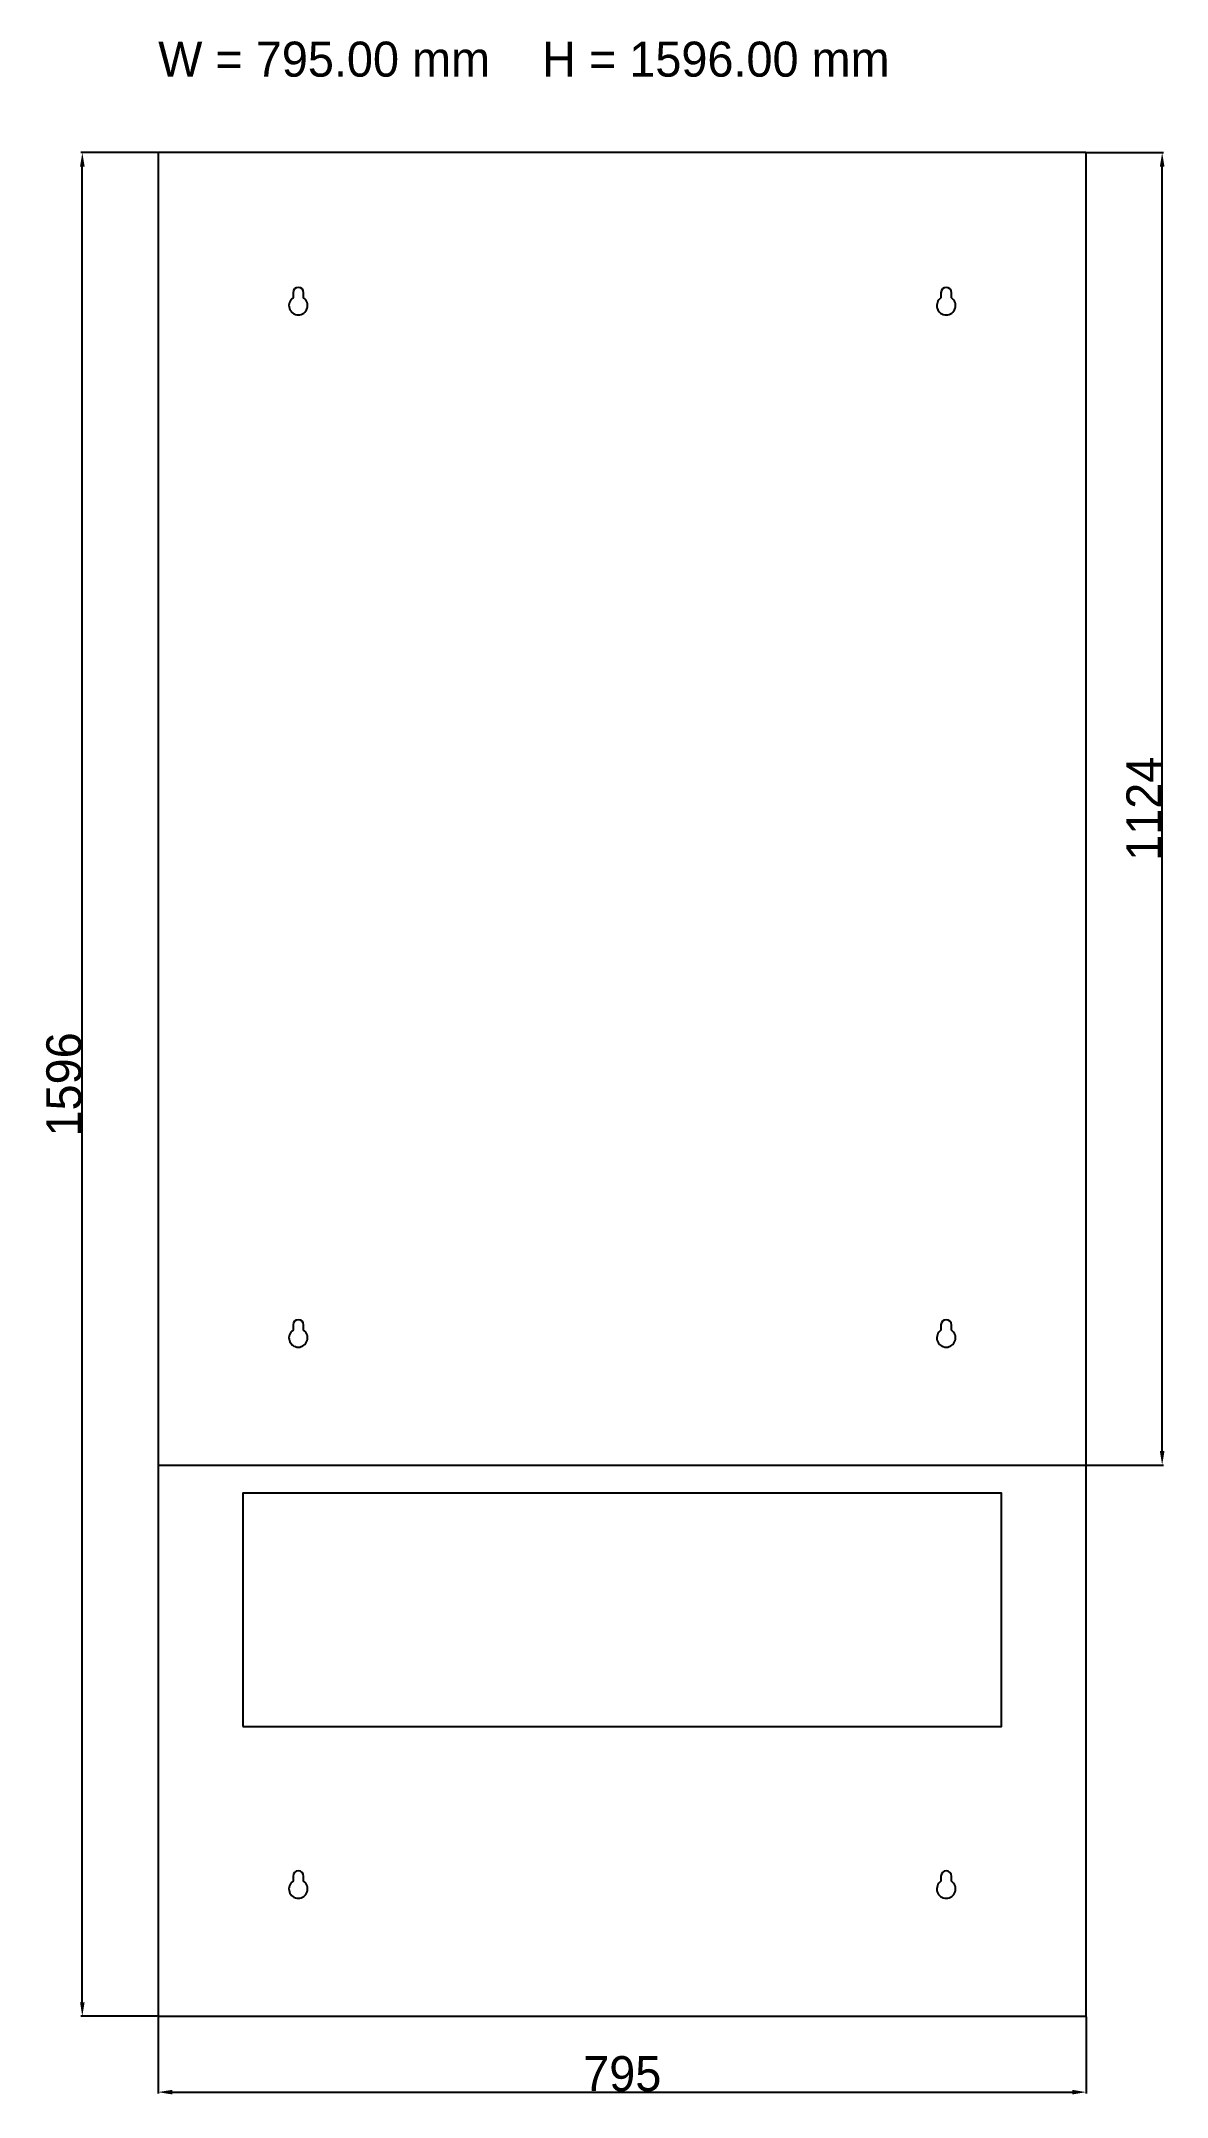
# Model space of a CAD drawing. Extents: x 2295 to 3259, y 3486 to 5246.
import ezdxf

# ---------------------------------------------------------------- set-up
doc = ezdxf.new("R2010")
doc.units = 0
doc.header["$MEASUREMENT"] = 0
doc.layers.add('CHECK', color=2, linetype='CONTINUOUS')
doc.layers.add('CUTTING', color=3, linetype='CONTINUOUS')
doc.dimstyles.new('EZDXF', dxfattribs={"dimtxt": 30, "dimasz": 12, "dimexe": 1.25, "dimexo": 0.625, "dimtad": 1, "dimcen": 2.5, "dimazin": 3, "dimtfac": 1, "dimtmove": 0, "dimatfit": 3})

msp = doc.modelspace()

# ---------------------------------------------------------------- linework, layer by layer
at = {"layer": 'CUTTING', "color": 3, "linetype": 'CONTINUOUS'}
msp.add_line((2395, 4027), (3190, 4027), dxfattribs=at)
for points in [[(2395, 3555), (3190, 3555), (3190, 5151), (2395, 5151)], [(2467.5, 3803), (3117.5, 3803), (3117.5, 4003), (2467.5, 4003)]]:
    msp.add_lwpolyline(points, close=True, dxfattribs=at)
for points in [[(2519.5, 5031, 1), (2510.5, 5031), (2510.5, 5026.614, 3.24762615), (2519.5, 5026.614)], [(3074.5, 5031, 1), (3065.5, 5031), (3065.5, 5026.614, 3.24762615), (3074.5, 5026.614)], [(2519.5, 4147, 1), (2510.5, 4147), (2510.5, 4142.614, 3.24762615), (2519.5, 4142.614)], [(3074.5, 4147, 1), (3065.5, 4147), (3065.5, 4142.614, 3.24762615), (3074.5, 4142.614)], [(2519.5, 3675, 1), (2510.5, 3675), (2510.5, 3670.614, 3.24762615), (2519.5, 3670.614)], [(3074.5, 3675, 1), (3065.5, 3675), (3065.5, 3670.614, 3.24762615), (3074.5, 3670.614)]]:
    msp.add_lwpolyline(points, format="xyb", close=True, dxfattribs=at)

# ---------------------------------------------------------------- texts
at = {"layer": 'CHECK', "color": 2}
msp.add_text('W = 795.00 mm    H = 1596.00 mm', height=30, dxfattribs=at).set_placement((2395, 5216))

# ---------------------------------------------------------------- dimensions: what is measured, and where the dimension line sits
for base, p1, p2 in [((2330, 3555), (2395, 3555), (2395, 5151)), ((3255, 4027), (3190, 4027), (3190, 5151))]:
    msp.add_linear_dim(base=base, p1=p1, p2=p2, angle=90, dimstyle='EZDXF', override={"dimtxt": 30, "dimtad": 1}, dxfattribs=at).render()
msp.add_linear_dim(base=(2395, 3490), p1=(2395, 3555), p2=(3190, 3555), dimstyle='EZDXF', override={"dimtxt": 30, "dimtad": 1}, dxfattribs=at).render()

doc.saveas('drawing.dxf')
